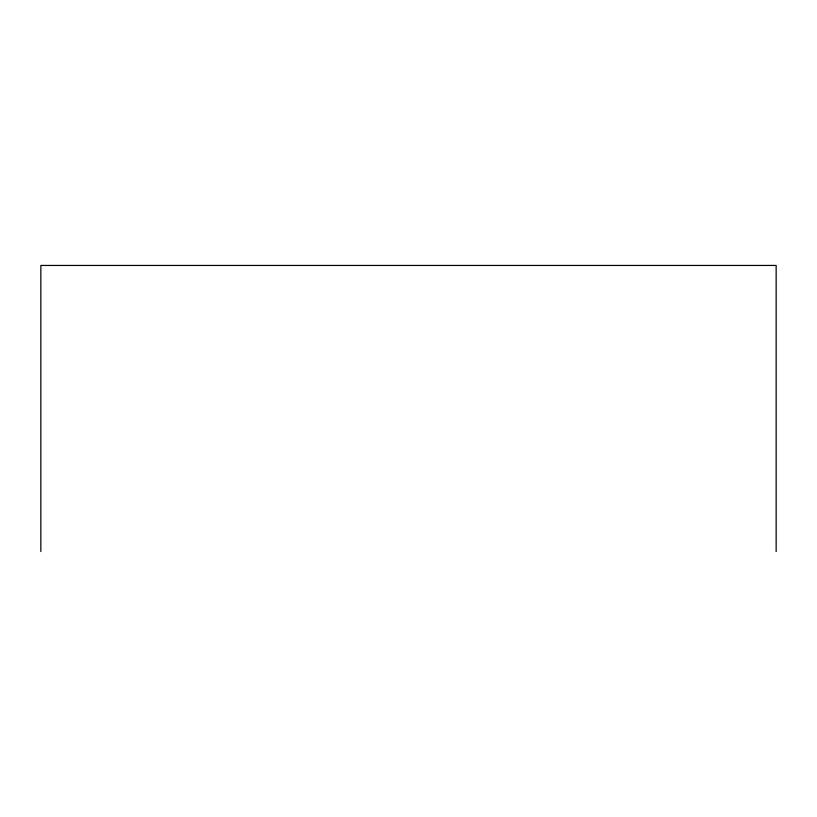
<?xml version="1.0" encoding="UTF-8"?>
<svg xmlns="http://www.w3.org/2000/svg" width="817" height="817" viewBox="0 0 817 817"><rect width="100%" height="100%" fill="white"/><g stroke="black" fill="none" stroke-linecap="round" stroke-linejoin="round"><path stroke-width="1.23" d="M776.15 551.557L776.15 265.443L40.85 265.443L40.85 551.557"/></g></svg>
